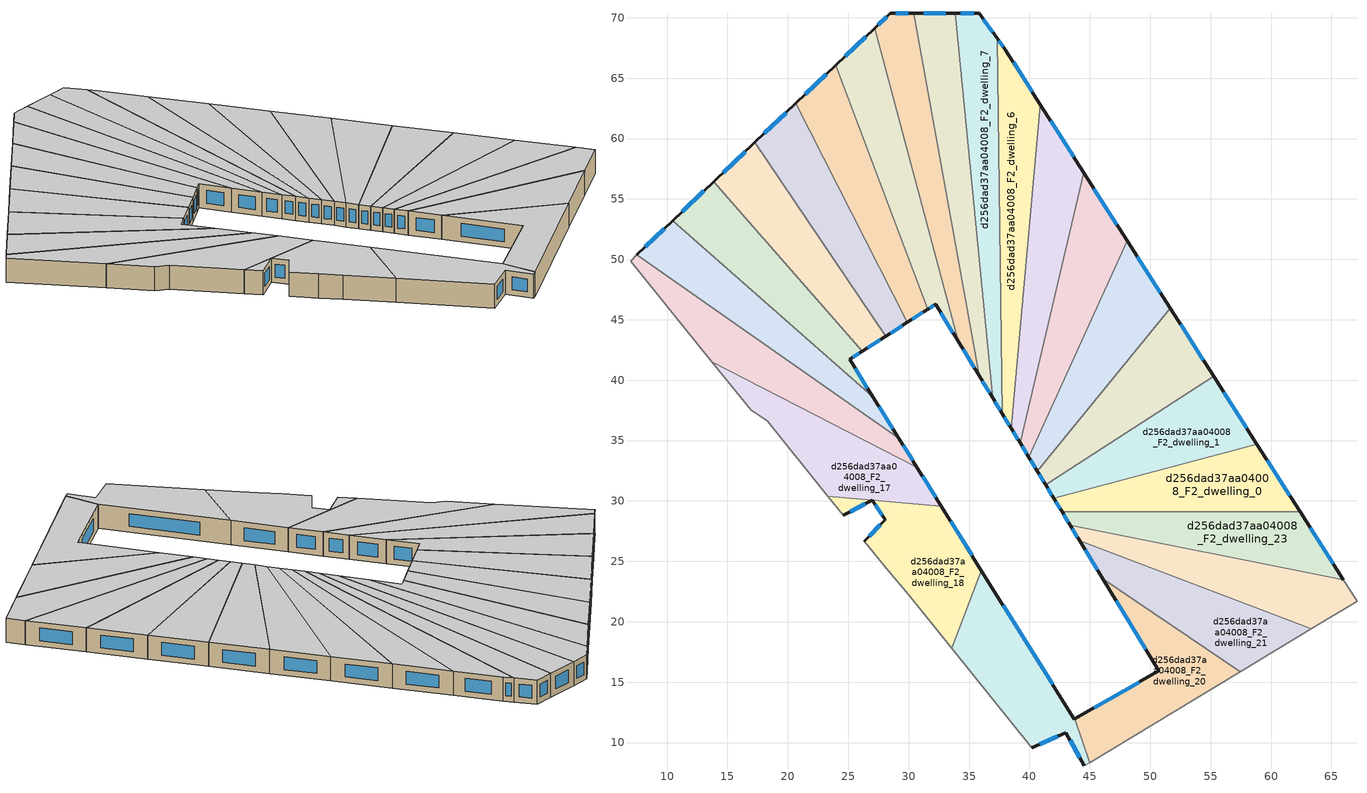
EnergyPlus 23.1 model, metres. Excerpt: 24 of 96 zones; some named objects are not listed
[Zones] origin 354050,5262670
d256dad37aa04008_F2_dwelling_0
 floor to d256dad37aa04008_F1_dwelling_0 (EU_floor_Construction): 58.82,34.71 62.4,29.1 42.7,29.1 42.02,30.21 z6
 wall outside (EU_wall_Construction): 42.02,30.21 42.7,29.1 / 62.4,29.1 58.82,34.71 z6:9
 wall to d256dad37aa04008_F2_dwelling_1 (EU_wall_Construction): 58.82,34.71 42.02,30.21 z6:9
 wall to d256dad37aa04008_F2_dwelling_23 (EU_wall_Construction): 42.7,29.1 62.4,29.1 z6:9
 window (EU_Window_Construction): 42.18,29.95 42.54,29.36 / 61.56,30.42 59.66,33.39 z6.7:8.3
 ceiling to d256dad37aa04008_F3_dwelling_0 (EU_floor_Construction): 62.4,29.1 58.82,34.71 42.02,30.21 42.7,29.1 z9
d256dad37aa04008_F2_dwelling_1
 floor to d256dad37aa04008_F1_dwelling_1 (EU_floor_Construction): 55.24,40.32 58.82,34.71 42.02,30.21 41.33,31.34 z6
 wall outside (EU_wall_Construction): 41.34,31.34 42.02,30.21 / 58.82,34.71 55.24,40.32 z6:9
 wall to d256dad37aa04008_F2_dwelling_2 (EU_wall_Construction): 55.24,40.32 41.33,31.34 z6:9
 window (EU_Window_Construction): 41.5,31.07 41.86,30.47 / 57.98,36.03 56.08,39 z6.7:8.3
 ceiling to d256dad37aa04008_F3_dwelling_1 (EU_floor_Construction): 58.82,34.71 55.24,40.32 41.33,31.34 42.02,30.21 z9
d256dad37aa04008_F2_dwelling_10
 floor to d256dad37aa04008_F1_dwelling_10 (EU_floor_Construction): 27.18,69.14 34.1,43.21 32.23,46.29 31.57,45.86 23.98,66.08 z6
 wall outside (EU_wall_Construction): 31.57,45.86 32.23,46.29 34.1,43.21 / 27.18,69.14 23.98,66.08 z6:9
 wall to d256dad37aa04008_F2_dwelling_11 (EU_wall_Construction): 23.98,66.08 31.57,45.86 z6:9
 wall to d256dad37aa04008_F2_dwelling_9 (EU_wall_Construction): 34.1,43.21 27.18,69.14 z6:9
 window (EU_Window_Construction): 32.67,45.56 33.66,43.94 / 31.73,45.96 32.08,46.19 / 26.43,68.42 24.73,66.8 z6.7:8.3
 ceiling to d256dad37aa04008_F3_dwelling_10 (EU_floor_Construction): 34.1,43.21 27.18,69.14 23.98,66.08 31.57,45.86 32.23,46.29 z9
d256dad37aa04008_F2_dwelling_11
 floor to d256dad37aa04008_F1_dwelling_11 (EU_floor_Construction): 23.98,66.08 31.57,45.86 29.88,44.78 20.65,62.91 z6
 wall outside (EU_wall_Construction): 29.88,44.78 31.57,45.86 / 23.98,66.08 20.65,62.91 z6:9
 wall to d256dad37aa04008_F2_dwelling_12 (EU_wall_Construction): 20.65,62.91 29.88,44.78 z6:9
 window (EU_Window_Construction): 30.28,45.04 31.18,45.61 / 23.2,65.34 21.43,63.65 z6.7:8.3
 ceiling to d256dad37aa04008_F3_dwelling_11 (EU_floor_Construction): 31.57,45.86 23.98,66.08 20.65,62.91 29.88,44.78 z9
d256dad37aa04008_F2_dwelling_12
 floor to d256dad37aa04008_F1_dwelling_12 (EU_floor_Construction): 20.65,62.91 29.88,44.78 28.08,43.63 17.27,59.68 z6
 wall outside (EU_wall_Construction): 28.08,43.63 29.88,44.78 / 20.65,62.91 17.27,59.68 z6:9
 wall to d256dad37aa04008_F2_dwelling_13 (EU_wall_Construction): 17.27,59.68 28.08,43.63 z6:9
 window (EU_Window_Construction): 28.5,43.9 29.46,44.51 / 19.85,62.15 18.06,60.44 z6.7:8.3
 ceiling to d256dad37aa04008_F3_dwelling_12 (EU_floor_Construction): 29.88,44.78 20.65,62.91 17.27,59.68 28.08,43.63 z9
d256dad37aa04008_F2_dwelling_13
 floor to d256dad37aa04008_F1_dwelling_13 (EU_floor_Construction): 17.27,59.68 28.08,43.63 26.17,42.41 13.84,56.42 z6
 wall outside (EU_wall_Construction): 26.17,42.41 28.08,43.63 / 17.27,59.68 13.84,56.42 z6:9
 wall to d256dad37aa04008_F2_dwelling_14 (EU_wall_Construction): 13.84,56.42 26.17,42.41 z6:9
 window (EU_Window_Construction): 26.62,42.69 27.63,43.34 / 16.47,58.92 14.65,57.19 z6.7:8.3
 ceiling to d256dad37aa04008_F3_dwelling_13 (EU_floor_Construction): 28.08,43.63 17.27,59.68 13.84,56.42 26.17,42.41 z9
d256dad37aa04008_F2_dwelling_14
 floor to d256dad37aa04008_F1_dwelling_14 (EU_floor_Construction): 13.84,56.42 26.17,42.41 25.1,41.73 27.04,38.62 10.47,53.2 z6
 wall outside (EU_wall_Construction): 27.04,38.62 25.1,41.73 26.17,42.41 / 13.84,56.42 10.47,53.2 z6:9
 wall to d256dad37aa04008_F2_dwelling_15 (EU_wall_Construction): 10.47,53.2 27.04,38.62 z6:9
 window (EU_Window_Construction): 25.35,41.89 25.92,42.25 / 26.59,39.35 25.56,41 / 13.05,55.66 11.26,53.95 z6.7:8.3
 ceiling to d256dad37aa04008_F3_dwelling_14 (EU_floor_Construction): 27.04,38.62 25.1,41.73 26.17,42.41 13.84,56.42 10.47,53.2 z9
d256dad37aa04008_F2_dwelling_15
 floor to d256dad37aa04008_F1_dwelling_15 (EU_floor_Construction): 27.04,38.62 29.2,35.17 7.5,50.37 10.47,53.2 z6
 wall outside (EU_wall_Construction): 29.2,35.17 27.04,38.62 / 10.47,53.2 7.5,50.37 z6:9
 wall to d256dad37aa04008_F2_dwelling_16 (EU_wall_Construction): 7.5,50.37 29.2,35.17 z6:9
 window (EU_Window_Construction): 28.69,35.98 27.55,37.81 / 9.77,52.53 8.2,51.03 z6.7:8.3
 ceiling to d256dad37aa04008_F3_dwelling_15 (EU_floor_Construction): 29.2,35.17 27.04,38.62 10.47,53.2 7.5,50.37 z9
d256dad37aa04008_F2_dwelling_16
 floor to d256dad37aa04008_F1_dwelling_16 (EU_floor_Construction): 29.2,35.17 30.68,32.8 13.72,41.54 6.97,49.86 7.5,50.37 z6
 wall outside (EU_wall_Construction): 30.68,32.8 29.2,35.17 z6:9
 wall adiabatic (EU_wall_Construction): 7.5,50.37 6.97,49.86 13.72,41.54 z6:9
 wall to d256dad37aa04008_F2_dwelling_17 (EU_wall_Construction): 13.72,41.54 30.68,32.8 z6:9
 window (EU_Window_Construction): 30.33,33.36 29.54,34.62 z6.7:8.3
 ceiling to d256dad37aa04008_F3_dwelling_16 (EU_floor_Construction): 30.68,32.8 29.2,35.17 7.5,50.37 6.97,49.86 13.72,41.54 z9
d256dad37aa04008_F2_dwelling_17
 floor to d256dad37aa04008_F1_dwelling_17 (EU_floor_Construction): 30.68,32.8 32.7,29.56 23.32,30.4 18.31,36.62 16.98,37.51 13.72,41.54 z6
 wall outside (EU_wall_Construction): 32.7,29.56 30.68,32.8 z6:9
 wall adiabatic (EU_wall_Construction): 13.72,41.54 16.98,37.51 18.31,36.62 23.32,30.4 z6:9
 wall to d256dad37aa04008_F2_dwelling_18 (EU_wall_Construction): 23.32,30.4 32.7,29.56 z6:9
 window (EU_Window_Construction): 32.23,30.32 31.15,32.04 z6.7:8.3
 ceiling to d256dad37aa04008_F3_dwelling_17 (EU_floor_Construction): 32.7,29.56 30.68,32.8 13.72,41.54 16.98,37.51 18.31,36.62 23.32,30.4 z9
d256dad37aa04008_F2_dwelling_18
 floor to d256dad37aa04008_F1_dwelling_18 (EU_floor_Construction): 32.7,29.56 36.02,24.24 33.57,17.79 29.97,22.27 28.33,24.18 26.33,26.66 28.07,28.43 26.99,30.05 24.58,28.83 23.32,30.4 z6
 wall outside (EU_wall_Construction): 24.59,28.83 26.99,30.05 28.07,28.43 26.33,26.66 / 36.02,24.24 32.7,29.56 z6:9
 wall adiabatic (EU_wall_Construction): 26.33,26.66 28.34,24.18 29.97,22.27 33.57,17.79 / 23.32,30.4 24.59,28.83 z6:9
 wall to d256dad37aa04008_F2_dwelling_19 (EU_wall_Construction): 33.57,17.79 36.02,24.24 z6:9
 window (EU_Window_Construction): 27.66,28.01 26.74,27.08 / 27.24,29.67 27.82,28.81 / 25.15,29.12 26.42,29.76 / 35.24,25.49 33.48,28.31 z6.7:8.3
 ceiling to d256dad37aa04008_F3_dwelling_18 (EU_floor_Construction): 33.57,17.79 36.02,24.24 32.7,29.56 23.32,30.4 24.58,28.83 26.99,30.05 28.07,28.43 26.33,26.66 28.33,24.18 29.97,22.27 z9
d256dad37aa04008_F2_dwelling_19
 floor to d256dad37aa04008_F1_dwelling_19 (EU_floor_Construction): 36.02,24.24 43.71,11.94 43.74,11.96 44.97,8.35 44.53,8.08 43,10.82 40.18,9.59 33.57,17.79 z6
 wall outside (EU_wall_Construction): 40.18,9.59 43,10.82 44.53,8.08 / 43.74,11.96 43.71,11.94 36.02,24.24 z6:9
 wall adiabatic (EU_wall_Construction): 33.57,17.79 40.18,9.59 / 44.53,8.08 44.97,8.35 z6:9
 wall to d256dad37aa04008_F2_dwelling_20 (EU_wall_Construction): 44.97,8.35 43.74,11.96 z6:9
 window (EU_Window_Construction): 40.84,9.88 42.34,10.53 / 41.91,14.83 37.83,21.35 / 43.36,10.18 44.17,8.73 z6.7:8.3
 ceiling to d256dad37aa04008_F3_dwelling_19 (EU_floor_Construction): 44.97,8.35 43.74,11.96 43.71,11.94 36.02,24.24 33.57,17.79 40.18,9.59 43,10.82 44.53,8.08 z9
d256dad37aa04008_F2_dwelling_2
 floor to d256dad37aa04008_F1_dwelling_2 (EU_floor_Construction): 51.66,45.94 55.24,40.32 41.33,31.34 40.64,32.48 z6
 wall outside (EU_wall_Construction): 40.64,32.48 41.34,31.34 / 55.24,40.32 51.66,45.94 z6:9
 wall to d256dad37aa04008_F2_dwelling_3 (EU_wall_Construction): 51.66,45.94 40.64,32.48 z6:9
 window (EU_Window_Construction): 40.8,32.21 41.17,31.6 / 54.4,41.64 52.5,44.62 z6.7:8.3
 ceiling to d256dad37aa04008_F3_dwelling_2 (EU_floor_Construction): 55.24,40.32 51.66,45.94 40.64,32.48 41.33,31.34 z9
d256dad37aa04008_F2_dwelling_20
 floor to d256dad37aa04008_F1_dwelling_20 (EU_floor_Construction): 57.43,15.87 44.97,8.35 43.74,11.96 50.71,15.93 46.08,23.55 z6
 wall outside (EU_wall_Construction): 46.08,23.55 50.71,15.93 43.74,11.96 z6:9
 wall adiabatic (EU_wall_Construction): 44.97,8.35 57.43,15.87 z6:9
 wall to d256dad37aa04008_F2_dwelling_21 (EU_wall_Construction): 57.43,15.87 46.08,23.55 z6:9
 window (EU_Window_Construction): 49.08,15 45.38,12.89 / 47.16,21.76 49.62,17.72 z6.7:8.3
 ceiling to d256dad37aa04008_F3_dwelling_20 (EU_floor_Construction): 57.43,15.87 46.08,23.55 50.71,15.93 43.74,11.96 44.97,8.35 z9
d256dad37aa04008_F2_dwelling_21
 floor to d256dad37aa04008_F1_dwelling_21 (EU_floor_Construction): 63.33,19.42 57.43,15.87 46.08,23.55 44.15,26.71 z6
 wall outside (EU_wall_Construction): 44.15,26.71 46.08,23.55 z6:9
 wall adiabatic (EU_wall_Construction): 57.43,15.87 63.33,19.42 z6:9
 wall to d256dad37aa04008_F2_dwelling_22 (EU_wall_Construction): 63.33,19.42 44.15,26.71 z6:9
 window (EU_Window_Construction): 44.6,25.97 45.62,24.29 z6.7:8.3
 ceiling to d256dad37aa04008_F3_dwelling_21 (EU_floor_Construction): 63.33,19.42 44.15,26.71 46.08,23.55 57.43,15.87 z9
d256dad37aa04008_F2_dwelling_22
 floor to d256dad37aa04008_F1_dwelling_22 (EU_floor_Construction): 65.97,23.49 67.11,21.71 63.33,19.42 44.15,26.71 43.36,28 z6
 wall outside (EU_wall_Construction): 43.36,28 44.15,26.71 z6:9
 wall adiabatic (EU_wall_Construction): 63.33,19.42 67.11,21.71 65.97,23.49 z6:9
 wall to d256dad37aa04008_F2_dwelling_23 (EU_wall_Construction): 65.97,23.49 43.36,28 z6:9
 window (EU_Window_Construction): 43.55,27.7 43.97,27.01 z6.7:8.3
 ceiling to d256dad37aa04008_F3_dwelling_22 (EU_floor_Construction): 67.11,21.71 65.97,23.49 43.36,28 44.15,26.71 63.33,19.42 z9
d256dad37aa04008_F2_dwelling_23
 floor to d256dad37aa04008_F1_dwelling_23 (EU_floor_Construction): 62.4,29.1 65.97,23.49 43.36,28 42.7,29.1 z6
 wall outside (EU_wall_Construction): 42.7,29.1 43.36,28 / 65.97,23.49 62.4,29.1 z6:9
 window (EU_Window_Construction): 42.85,28.84 43.21,28.26 / 65.13,24.81 63.24,27.78 z6.7:8.3
 ceiling to d256dad37aa04008_F3_dwelling_23 (EU_floor_Construction): 65.97,23.49 62.4,29.1 42.7,29.1 43.36,28 z9
d256dad37aa04008_F2_dwelling_3
 floor to d256dad37aa04008_F1_dwelling_3 (EU_floor_Construction): 48.08,51.56 51.66,45.94 40.64,32.48 39.93,33.64 z6
 wall outside (EU_wall_Construction): 39.93,33.64 40.64,32.48 / 51.66,45.94 48.08,51.56 z6:9
 wall to d256dad37aa04008_F2_dwelling_4 (EU_wall_Construction): 48.08,51.56 39.93,33.64 z6:9
 window (EU_Window_Construction): 40.1,33.36 40.47,32.75 / 50.82,47.26 48.92,50.24 z6.7:8.3
 ceiling to d256dad37aa04008_F3_dwelling_3 (EU_floor_Construction): 40.64,32.48 51.66,45.94 48.08,51.56 39.93,33.64 z9
d256dad37aa04008_F2_dwelling_4
 floor to d256dad37aa04008_F1_dwelling_4 (EU_floor_Construction): 44.49,57.18 48.08,51.56 39.93,33.64 39.22,34.81 z6
 wall outside (EU_wall_Construction): 39.22,34.81 39.93,33.64 / 48.08,51.56 44.49,57.18 z6:9
 wall to d256dad37aa04008_F2_dwelling_5 (EU_wall_Construction): 44.49,57.18 39.22,34.81 z6:9
 window (EU_Window_Construction): 39.39,34.54 39.77,33.91 / 47.24,52.88 45.33,55.86 z6.7:8.3
 ceiling to d256dad37aa04008_F3_dwelling_4 (EU_floor_Construction): 39.93,33.64 48.08,51.56 44.49,57.18 39.22,34.81 z9
d256dad37aa04008_F2_dwelling_5
 floor to d256dad37aa04008_F1_dwelling_5 (EU_floor_Construction): 40.9,62.81 44.49,57.18 39.22,34.81 38.49,36 z6
 wall outside (EU_wall_Construction): 38.49,36 39.22,34.81 / 44.49,57.18 40.91,62.81 z6:9
 wall to d256dad37aa04008_F2_dwelling_6 (EU_wall_Construction): 40.91,62.81 38.49,36 z6:9
 window (EU_Window_Construction): 38.66,35.72 39.05,35.09 / 43.65,58.5 41.75,61.48 z6.7:8.3
 ceiling to d256dad37aa04008_F3_dwelling_5 (EU_floor_Construction): 39.22,34.81 44.49,57.18 40.9,62.81 38.49,36 z9
d256dad37aa04008_F2_dwelling_6
 floor to d256dad37aa04008_F1_dwelling_6 (EU_floor_Construction): 37.99,67.37 40.9,62.81 38.49,36 37.76,37.21 37.31,68.31 z6
 wall outside (EU_wall_Construction): 37.76,37.21 38.49,36 / 40.91,62.81 37.99,67.37 37.32,68.31 z6:9
 wall to d256dad37aa04008_F2_dwelling_7 (EU_wall_Construction): 37.32,68.31 37.76,37.21 z6:9
 window (EU_Window_Construction): 37.93,36.93 38.32,36.29 / 37.84,67.59 37.47,68.09 / 40.22,63.88 38.68,66.3 z6.7:8.3
 ceiling to d256dad37aa04008_F3_dwelling_6 (EU_floor_Construction): 38.49,36 40.9,62.81 37.99,67.37 37.31,68.31 37.76,37.21 z9
d256dad37aa04008_F2_dwelling_7
 floor to d256dad37aa04008_F1_dwelling_7 (EU_floor_Construction): 35.84,70.36 37.31,68.31 37.76,37.21 36.95,38.53 33.85,70.36 z6
 wall outside (EU_wall_Construction): 36.95,38.53 37.76,37.21 / 37.32,68.31 35.84,70.36 33.85,70.36 z6:9
 wall to d256dad37aa04008_F2_dwelling_8 (EU_wall_Construction): 33.85,70.36 36.95,38.53 z6:9
 window (EU_Window_Construction): 37.14,38.22 37.57,37.52 / 35.37,70.36 34.32,70.36 / 36.97,68.79 36.19,69.88 z6.7:8.3
 ceiling to d256dad37aa04008_F3_dwelling_7 (EU_floor_Construction): 37.76,37.21 37.31,68.31 35.84,70.36 33.85,70.36 36.95,38.53 z9
d256dad37aa04008_F2_dwelling_8
 floor to d256dad37aa04008_F1_dwelling_8 (EU_floor_Construction): 33.85,70.36 36.95,38.53 35.84,40.35 30.44,70.37 z6
 wall outside (EU_wall_Construction): 35.84,40.35 36.95,38.53 / 33.85,70.36 30.44,70.37 z6:9
 wall to d256dad37aa04008_F2_dwelling_9 (EU_wall_Construction): 30.44,70.37 35.84,40.35 z6:9
 window (EU_Window_Construction): 36.1,39.93 36.69,38.96 / 33.05,70.37 31.24,70.37 z6.7:8.3
 ceiling to d256dad37aa04008_F3_dwelling_8 (EU_floor_Construction): 36.95,38.53 33.85,70.36 30.44,70.37 35.84,40.35 z9
d256dad37aa04008_F2_dwelling_9
 floor to d256dad37aa04008_F1_dwelling_9 (EU_floor_Construction): 30.44,70.37 35.84,40.35 34.1,43.21 27.18,69.14 28.48,70.38 z6
 wall outside (EU_wall_Construction): 34.1,43.21 35.84,40.35 / 30.44,70.37 28.48,70.38 27.18,69.14 z6:9
 window (EU_Window_Construction): 34.51,42.54 35.43,41.03 / 28.17,70.09 27.48,69.43 / 29.98,70.37 28.94,70.37 z6.7:8.3
 ceiling to d256dad37aa04008_F3_dwelling_9 (EU_floor_Construction): 35.84,40.35 30.44,70.37 28.48,70.38 27.18,69.14 34.1,43.21 z9
[Building]
EU S2 Campaign: North Axis=0; Terrain=City; Solar Distribution=FullExterior
[Site:Location]
Budapest.Ferenc.Liszt.Intl.AP: Latitude=47.437; Longitude=19.256; Time Zone=1; Elevation=185
[SizingPeriod:WeatherFileDays]
AnnualSizingPeriod: Begin Month=1; Begin Day of Month=1; End Month=12; End Day of Month=31; Day of Week for Start Day=Monday; Use Weather File Daylight Saving Period=No; Use Weather File Rain and Snow Indicators=No
[MATERIAL]
EU_InternalMass_Material: Roughness=MediumRough; Thickness=0.1; Conductivity=1; Density=1800; Specific Heat=900; Thermal Absorptance=0.9; Solar Absorptance=0.7; Visible Absorptance=0.7
[MATERIAL:NOMASS] Roughness=MediumRough; Thermal Absorptance=0.9; Solar Absorptance=0.7; Visible Absorptance=0.7
Name | Thermal Resistance
EU_wall_NoMass | 0.832559
EU_floor_NoMass | 0.872794
[WINDOWMATERIAL:SIMPLEGLAZINGSYSTEM]
EU_Window_SimpleGlazing: UFactor=2.79869; Solar Heat Gain Coefficient=0.75; Visible Transmittance=0.75
[CONSTRUCTION]
EU_wall_Construction: EU_wall_NoMass
EU_floor_Construction: EU_floor_NoMass
EU_Window_Construction: EU_Window_SimpleGlazing
EU_InternalMass_Construction: EU_InternalMass_Material
[ZONE] Type=1; Multiplier=1; Ceiling Height=autocalculate; Floor Area=autocalculate; Part of Total Floor Area=Yes
Name | Volume
d256dad37aa04008_F2_dwelling_0 | 198.352
d256dad37aa04008_F2_dwelling_1 | 198.356
d256dad37aa04008_F2_dwelling_10 | 198.372
d256dad37aa04008_F2_dwelling_11 | 198.342
d256dad37aa04008_F2_dwelling_12 | 198.376
d256dad37aa04008_F2_dwelling_13; d256dad37aa04008_F2_dwelling_15; d256dad37aa04008_F2_dwelling_23 | 198.353
d256dad37aa04008_F2_dwelling_14 | 198.405
d256dad37aa04008_F2_dwelling_16 | 198.335
d256dad37aa04008_F2_dwelling_17; d256dad37aa04008_F2_dwelling_3 | 198.366
d256dad37aa04008_F2_dwelling_18 | 198.364
d256dad37aa04008_F2_dwelling_19 | 198.357
d256dad37aa04008_F2_dwelling_2; d256dad37aa04008_F2_dwelling_5 | 198.369
d256dad37aa04008_F2_dwelling_20 | 198.37
d256dad37aa04008_F2_dwelling_21 | 198.354
d256dad37aa04008_F2_dwelling_22 | 198.404
d256dad37aa04008_F2_dwelling_4 | 198.349
d256dad37aa04008_F2_dwelling_6 | 198.378
d256dad37aa04008_F2_dwelling_7 | 198.339
d256dad37aa04008_F2_dwelling_8 | 198.419
d256dad37aa04008_F2_dwelling_9 | 198.334
[INTERNALMASS] Construction=EU_InternalMass_Construction
Name | Zone or ZoneList | Surface Area
d256dad37aa04008_F2_dwelling_0_EU_InternalMass | d256dad37aa04008_F2_dwelling_0 | 66.1172
d256dad37aa04008_F2_dwelling_1_EU_InternalMass | d256dad37aa04008_F2_dwelling_1 | 66.1186
d256dad37aa04008_F2_dwelling_2_EU_InternalMass | d256dad37aa04008_F2_dwelling_2 | 66.1231
d256dad37aa04008_F2_dwelling_3_EU_InternalMass | d256dad37aa04008_F2_dwelling_3 | 66.122
d256dad37aa04008_F2_dwelling_4_EU_InternalMass | d256dad37aa04008_F2_dwelling_4 | 66.1163
d256dad37aa04008_F2_dwelling_5_EU_InternalMass | d256dad37aa04008_F2_dwelling_5 | 66.123
d256dad37aa04008_F2_dwelling_6_EU_InternalMass | d256dad37aa04008_F2_dwelling_6 | 66.1259
d256dad37aa04008_F2_dwelling_7_EU_InternalMass | d256dad37aa04008_F2_dwelling_7 | 66.1132
d256dad37aa04008_F2_dwelling_8_EU_InternalMass | d256dad37aa04008_F2_dwelling_8 | 66.1396
d256dad37aa04008_F2_dwelling_9_EU_InternalMass | d256dad37aa04008_F2_dwelling_9 | 66.1112
d256dad37aa04008_F2_dwelling_10_EU_InternalMass | d256dad37aa04008_F2_dwelling_10 | 66.1244
d256dad37aa04008_F2_dwelling_11_EU_InternalMass | d256dad37aa04008_F2_dwelling_11 | 66.1141
d256dad37aa04008_F2_dwelling_12_EU_InternalMass | d256dad37aa04008_F2_dwelling_12 | 66.1254
d256dad37aa04008_F2_dwelling_13_EU_InternalMass | d256dad37aa04008_F2_dwelling_13 | 66.1176
d256dad37aa04008_F2_dwelling_14_EU_InternalMass | d256dad37aa04008_F2_dwelling_14 | 66.1348
d256dad37aa04008_F2_dwelling_15_EU_InternalMass | d256dad37aa04008_F2_dwelling_15 | 66.1178
d256dad37aa04008_F2_dwelling_16_EU_InternalMass | d256dad37aa04008_F2_dwelling_16 | 66.1119
d256dad37aa04008_F2_dwelling_17_EU_InternalMass | d256dad37aa04008_F2_dwelling_17 | 66.1222
d256dad37aa04008_F2_dwelling_18_EU_InternalMass | d256dad37aa04008_F2_dwelling_18 | 66.1216
d256dad37aa04008_F2_dwelling_19_EU_InternalMass | d256dad37aa04008_F2_dwelling_19 | 66.1191
d256dad37aa04008_F2_dwelling_20_EU_InternalMass | d256dad37aa04008_F2_dwelling_20 | 66.1233
d256dad37aa04008_F2_dwelling_21_EU_InternalMass | d256dad37aa04008_F2_dwelling_21 | 66.1181
d256dad37aa04008_F2_dwelling_22_EU_InternalMass | d256dad37aa04008_F2_dwelling_22 | 66.1344
d256dad37aa04008_F2_dwelling_23_EU_InternalMass | d256dad37aa04008_F2_dwelling_23 | 66.1176
[OTHEREQUIPMENT] Fuel Type=Electricity; Design Level Calculation Method=Watts/Area; Power per Zone Floor Area=1; Fraction Latent=0; Fraction Radiant=0; Fraction Lost=0; Carbon Dioxide Generation Rate=0; EndUse Subcategory=EU_Step8_InternalGains
Name | Zone or ZoneList or Space or SpaceList | Schedule
EU_Step8_InternalGain_d256dad37aa04008_F2_dwelling_0_f000 | d256dad37aa04008_F2_dwelling_0 | EU_Step8_GainSchedule_d256dad37aa04008_F2_dwelling_0_f000
EU_Step8_InternalGain_d256dad37aa04008_F2_dwelling_1_f000 | d256dad37aa04008_F2_dwelling_1 | EU_Step8_GainSchedule_d256dad37aa04008_F2_dwelling_1_f000
EU_Step8_InternalGain_d256dad37aa04008_F2_dwelling_2_f000 | d256dad37aa04008_F2_dwelling_2 | EU_Step8_GainSchedule_d256dad37aa04008_F2_dwelling_2_f000
EU_Step8_InternalGain_d256dad37aa04008_F2_dwelling_3_f000 | d256dad37aa04008_F2_dwelling_3 | EU_Step8_GainSchedule_d256dad37aa04008_F2_dwelling_3_f000
EU_Step8_InternalGain_d256dad37aa04008_F2_dwelling_4_f000 | d256dad37aa04008_F2_dwelling_4 | EU_Step8_GainSchedule_d256dad37aa04008_F2_dwelling_4_f000
EU_Step8_InternalGain_d256dad37aa04008_F2_dwelling_5_f000 | d256dad37aa04008_F2_dwelling_5 | EU_Step8_GainSchedule_d256dad37aa04008_F2_dwelling_5_f000
EU_Step8_InternalGain_d256dad37aa04008_F2_dwelling_6_f000 | d256dad37aa04008_F2_dwelling_6 | EU_Step8_GainSchedule_d256dad37aa04008_F2_dwelling_6_f000
EU_Step8_InternalGain_d256dad37aa04008_F2_dwelling_7_f000 | d256dad37aa04008_F2_dwelling_7 | EU_Step8_GainSchedule_d256dad37aa04008_F2_dwelling_7_f000
EU_Step8_InternalGain_d256dad37aa04008_F2_dwelling_8_f000 | d256dad37aa04008_F2_dwelling_8 | EU_Step8_GainSchedule_d256dad37aa04008_F2_dwelling_8_f000
EU_Step8_InternalGain_d256dad37aa04008_F2_dwelling_9_f000 | d256dad37aa04008_F2_dwelling_9 | EU_Step8_GainSchedule_d256dad37aa04008_F2_dwelling_9_f000
EU_Step8_InternalGain_d256dad37aa04008_F2_dwelling_10_f000 | d256dad37aa04008_F2_dwelling_10 | EU_Step8_GainSchedule_d256dad37aa04008_F2_dwelling_10_f000
EU_Step8_InternalGain_d256dad37aa04008_F2_dwelling_11_f000 | d256dad37aa04008_F2_dwelling_11 | EU_Step8_GainSchedule_d256dad37aa04008_F2_dwelling_11_f000
EU_Step8_InternalGain_d256dad37aa04008_F2_dwelling_12_f000 | d256dad37aa04008_F2_dwelling_12 | EU_Step8_GainSchedule_d256dad37aa04008_F2_dwelling_12_f000
EU_Step8_InternalGain_d256dad37aa04008_F2_dwelling_13_f000 | d256dad37aa04008_F2_dwelling_13 | EU_Step8_GainSchedule_d256dad37aa04008_F2_dwelling_13_f000
EU_Step8_InternalGain_d256dad37aa04008_F2_dwelling_14_f000 | d256dad37aa04008_F2_dwelling_14 | EU_Step8_GainSchedule_d256dad37aa04008_F2_dwelling_14_f000
EU_Step8_InternalGain_d256dad37aa04008_F2_dwelling_15_f000 | d256dad37aa04008_F2_dwelling_15 | EU_Step8_GainSchedule_d256dad37aa04008_F2_dwelling_15_f000
EU_Step8_InternalGain_d256dad37aa04008_F2_dwelling_16_f000 | d256dad37aa04008_F2_dwelling_16 | EU_Step8_GainSchedule_d256dad37aa04008_F2_dwelling_16_f000
EU_Step8_InternalGain_d256dad37aa04008_F2_dwelling_17_f000 | d256dad37aa04008_F2_dwelling_17 | EU_Step8_GainSchedule_d256dad37aa04008_F2_dwelling_17_f000
EU_Step8_InternalGain_d256dad37aa04008_F2_dwelling_18_f000 | d256dad37aa04008_F2_dwelling_18 | EU_Step8_GainSchedule_d256dad37aa04008_F2_dwelling_18_f000
EU_Step8_InternalGain_d256dad37aa04008_F2_dwelling_19_f000 | d256dad37aa04008_F2_dwelling_19 | EU_Step8_GainSchedule_d256dad37aa04008_F2_dwelling_19_f000
EU_Step8_InternalGain_d256dad37aa04008_F2_dwelling_20_f000 | d256dad37aa04008_F2_dwelling_20 | EU_Step8_GainSchedule_d256dad37aa04008_F2_dwelling_20_f000
EU_Step8_InternalGain_d256dad37aa04008_F2_dwelling_21_f000 | d256dad37aa04008_F2_dwelling_21 | EU_Step8_GainSchedule_d256dad37aa04008_F2_dwelling_21_f000
EU_Step8_InternalGain_d256dad37aa04008_F2_dwelling_22_f000 | d256dad37aa04008_F2_dwelling_22 | EU_Step8_GainSchedule_d256dad37aa04008_F2_dwelling_22_f000
EU_Step8_InternalGain_d256dad37aa04008_F2_dwelling_23_f000 | d256dad37aa04008_F2_dwelling_23 | EU_Step8_GainSchedule_d256dad37aa04008_F2_dwelling_23_f000
[ZONEVENTILATION:DESIGNFLOWRATE] Schedule=EU_AlwaysOn; Design Flow Rate Calculation Method=AirChanges/Hour; Air Changes per Hour=0.475469; Ventilation Type=Natural; Fan Pressure Rise=0; Fan Total Efficiency=1; Constant Term Coefficient=1; Temperature Term Coefficient=0; Velocity Term Coefficient=0; Velocity Squared Term Coefficient=0; Minimum Indoor Temperature=-100; Maximum Indoor Temperature=100; Delta Temperature=-100; Minimum Outdoor Temperature=-100; Maximum Outdoor Temperature=100; Maximum Wind Speed=40
Name | Zone or ZoneList or Space or SpaceList
EU_ConstantAir_d256dad37aa04008_F2_dwelling_0 | d256dad37aa04008_F2_dwelling_0
EU_ConstantAir_d256dad37aa04008_F2_dwelling_1 | d256dad37aa04008_F2_dwelling_1
EU_ConstantAir_d256dad37aa04008_F2_dwelling_2 | d256dad37aa04008_F2_dwelling_2
EU_ConstantAir_d256dad37aa04008_F2_dwelling_3 | d256dad37aa04008_F2_dwelling_3
EU_ConstantAir_d256dad37aa04008_F2_dwelling_4 | d256dad37aa04008_F2_dwelling_4
EU_ConstantAir_d256dad37aa04008_F2_dwelling_5 | d256dad37aa04008_F2_dwelling_5
EU_ConstantAir_d256dad37aa04008_F2_dwelling_6 | d256dad37aa04008_F2_dwelling_6
EU_ConstantAir_d256dad37aa04008_F2_dwelling_7 | d256dad37aa04008_F2_dwelling_7
EU_ConstantAir_d256dad37aa04008_F2_dwelling_8 | d256dad37aa04008_F2_dwelling_8
EU_ConstantAir_d256dad37aa04008_F2_dwelling_9 | d256dad37aa04008_F2_dwelling_9
EU_ConstantAir_d256dad37aa04008_F2_dwelling_10 | d256dad37aa04008_F2_dwelling_10
EU_ConstantAir_d256dad37aa04008_F2_dwelling_11 | d256dad37aa04008_F2_dwelling_11
EU_ConstantAir_d256dad37aa04008_F2_dwelling_12 | d256dad37aa04008_F2_dwelling_12
EU_ConstantAir_d256dad37aa04008_F2_dwelling_13 | d256dad37aa04008_F2_dwelling_13
EU_ConstantAir_d256dad37aa04008_F2_dwelling_14 | d256dad37aa04008_F2_dwelling_14
EU_ConstantAir_d256dad37aa04008_F2_dwelling_15 | d256dad37aa04008_F2_dwelling_15
EU_ConstantAir_d256dad37aa04008_F2_dwelling_16 | d256dad37aa04008_F2_dwelling_16
EU_ConstantAir_d256dad37aa04008_F2_dwelling_17 | d256dad37aa04008_F2_dwelling_17
EU_ConstantAir_d256dad37aa04008_F2_dwelling_18 | d256dad37aa04008_F2_dwelling_18
EU_ConstantAir_d256dad37aa04008_F2_dwelling_19 | d256dad37aa04008_F2_dwelling_19
EU_ConstantAir_d256dad37aa04008_F2_dwelling_20 | d256dad37aa04008_F2_dwelling_20
EU_ConstantAir_d256dad37aa04008_F2_dwelling_21 | d256dad37aa04008_F2_dwelling_21
EU_ConstantAir_d256dad37aa04008_F2_dwelling_22 | d256dad37aa04008_F2_dwelling_22
EU_ConstantAir_d256dad37aa04008_F2_dwelling_23 | d256dad37aa04008_F2_dwelling_23
[HVACTEMPLATE:ZONE:IDEALLOADSAIRSYSTEM] System Availability Schedule=EU_AlwaysOn; Maximum Heating Supply Air Temperature=50; Minimum Cooling Supply Air Temperature=13; Maximum Heating Supply Air Humidity Ratio=0.0156; Minimum Cooling Supply Air Humidity Ratio=0.0077; Heating Limit=NoLimit; Cooling Limit=NoLimit; Heating Availability Schedule=EU_AlwaysOn; Cooling Availability Schedule=EU_CoolingOff; Dehumidification Control Type=ConstantSensibleHeatRatio; Cooling Sensible Heat Ratio=0.7; Dehumidification Setpoint=60; Humidification Control Type=None; Humidification Setpoint=30; Outdoor Air Method=None; Outdoor Air Flow Rate per Person=0.00944; Outdoor Air Flow Rate per Zone Floor Area=0; Outdoor Air Flow Rate per Zone=0; Demand Controlled Ventilation Type=None; Outdoor Air Economizer Type=NoEconomizer; Heat Recovery Type=None; Sensible Heat Recovery Effectiveness=0.7; Latent Heat Recovery Effectiveness=0.65
Name | Template Thermostat
d256dad37aa04008_F2_dwelling_0 | EU_HeatOnly_d256dad37aa04008_F2_dwelling_0
d256dad37aa04008_F2_dwelling_1 | EU_HeatOnly_d256dad37aa04008_F2_dwelling_1
d256dad37aa04008_F2_dwelling_2 | EU_HeatOnly_d256dad37aa04008_F2_dwelling_2
d256dad37aa04008_F2_dwelling_3 | EU_HeatOnly_d256dad37aa04008_F2_dwelling_3
d256dad37aa04008_F2_dwelling_4 | EU_HeatOnly_d256dad37aa04008_F2_dwelling_4
d256dad37aa04008_F2_dwelling_5 | EU_HeatOnly_d256dad37aa04008_F2_dwelling_5
d256dad37aa04008_F2_dwelling_6 | EU_HeatOnly_d256dad37aa04008_F2_dwelling_6
d256dad37aa04008_F2_dwelling_7 | EU_HeatOnly_d256dad37aa04008_F2_dwelling_7
d256dad37aa04008_F2_dwelling_8 | EU_HeatOnly_d256dad37aa04008_F2_dwelling_8
d256dad37aa04008_F2_dwelling_9 | EU_HeatOnly_d256dad37aa04008_F2_dwelling_9
d256dad37aa04008_F2_dwelling_10 | EU_HeatOnly_d256dad37aa04008_F2_dwelling_10
d256dad37aa04008_F2_dwelling_11 | EU_HeatOnly_d256dad37aa04008_F2_dwelling_11
d256dad37aa04008_F2_dwelling_12 | EU_HeatOnly_d256dad37aa04008_F2_dwelling_12
d256dad37aa04008_F2_dwelling_13 | EU_HeatOnly_d256dad37aa04008_F2_dwelling_13
d256dad37aa04008_F2_dwelling_14 | EU_HeatOnly_d256dad37aa04008_F2_dwelling_14
d256dad37aa04008_F2_dwelling_15 | EU_HeatOnly_d256dad37aa04008_F2_dwelling_15
d256dad37aa04008_F2_dwelling_16 | EU_HeatOnly_d256dad37aa04008_F2_dwelling_16
d256dad37aa04008_F2_dwelling_17 | EU_HeatOnly_d256dad37aa04008_F2_dwelling_17
d256dad37aa04008_F2_dwelling_18 | EU_HeatOnly_d256dad37aa04008_F2_dwelling_18
d256dad37aa04008_F2_dwelling_19 | EU_HeatOnly_d256dad37aa04008_F2_dwelling_19
d256dad37aa04008_F2_dwelling_20 | EU_HeatOnly_d256dad37aa04008_F2_dwelling_20
d256dad37aa04008_F2_dwelling_21 | EU_HeatOnly_d256dad37aa04008_F2_dwelling_21
d256dad37aa04008_F2_dwelling_22 | EU_HeatOnly_d256dad37aa04008_F2_dwelling_22
d256dad37aa04008_F2_dwelling_23 | EU_HeatOnly_d256dad37aa04008_F2_dwelling_23
[SIZING:ZONE] Zone Cooling Design Supply Air Temperature Input Method=SupplyAirTemperature; Zone Cooling Design Supply Air Temperature=13; Zone Heating Design Supply Air Temperature Input Method=SupplyAirTemperature; Zone Heating Design Supply Air Temperature=50; Zone Cooling Design Supply Air Humidity Ratio=0.008; Zone Heating Design Supply Air Humidity Ratio=0.008; Cooling Design Air Flow Method=DesignDay; Cooling Design Air Flow Rate=0; Cooling Minimum Air Flow per Zone Floor Area=0.000762; Cooling Minimum Air Flow=0; Cooling Minimum Air Flow Fraction=0.2; Heating Design Air Flow Method=DesignDay; Heating Design Air Flow Rate=0; Heating Maximum Air Flow per Zone Floor Area=0.002032; Heating Maximum Air Flow=0.141576; Heating Maximum Air Flow Fraction=0.3; Account for Dedicated Outdoor Air System=No; Dedicated Outdoor Air System Control Strategy=NeutralSupplyAir; Dedicated Outdoor Air Low Setpoint Temperature for Design=autosize; Dedicated Outdoor Air High Setpoint Temperature for Design=autosize; Zone Load Sizing Method=Sensible Load Only No Latent Load; Zone Latent Cooling Design Supply Air Humidity Ratio Input Method=HumidityRatioDifference; Zone Cooling Design Supply Air Humidity Ratio Difference=0.005; Zone Latent Heating Design Supply Air Humidity Ratio Input Method=HumidityRatioDifference; Zone Humidification Design Supply Air Humidity Ratio Difference=0.005
d256dad37aa04008_F2_dwelling_0; d256dad37aa04008_F2_dwelling_1; d256dad37aa04008_F2_dwelling_2; d256dad37aa04008_F2_dwelling_3; d256dad37aa04008_F2_dwelling_4; d256dad37aa04008_F2_dwelling_5; d256dad37aa04008_F2_dwelling_6; d256dad37aa04008_F2_dwelling_7; d256dad37aa04008_F2_dwelling_8; d256dad37aa04008_F2_dwelling_9; d256dad37aa04008_F2_dwelling_10; d256dad37aa04008_F2_dwelling_11; d256dad37aa04008_F2_dwelling_12; d256dad37aa04008_F2_dwelling_13; d256dad37aa04008_F2_dwelling_14; d256dad37aa04008_F2_dwelling_15; d256dad37aa04008_F2_dwelling_16; d256dad37aa04008_F2_dwelling_17; d256dad37aa04008_F2_dwelling_18; d256dad37aa04008_F2_dwelling_19; d256dad37aa04008_F2_dwelling_20; d256dad37aa04008_F2_dwelling_21; d256dad37aa04008_F2_dwelling_22; d256dad37aa04008_F2_dwelling_23
[SCHEDULE:CONSTANT]
Name | Hourly Value
EU_AlwaysOn | 1
EU_CoolingOff | 0
[SCHEDULE:FILE] Column Number=1; Rows to Skip at Top=0; Number of Hours of Data=8760; Column Separator=Comma; Interpolate to Timestep=No; Minutes per Item=60; Adjust Schedule for Daylight Savings=Yes
Name | File
EU_Step8_GainSchedule_d256dad37aa04008_F2_dwelling_0_f000 | ../../schedules/d256dad37aa04008/d256dad37aa04008_F2_dwelling_0_f000_gain.csv
EU_Step8_GainSchedule_d256dad37aa04008_F2_dwelling_1_f000 | ../../schedules/d256dad37aa04008/d256dad37aa04008_F2_dwelling_1_f000_gain.csv
EU_Step8_GainSchedule_d256dad37aa04008_F2_dwelling_2_f000 | ../../schedules/d256dad37aa04008/d256dad37aa04008_F2_dwelling_2_f000_gain.csv
EU_Step8_GainSchedule_d256dad37aa04008_F2_dwelling_3_f000 | ../../schedules/d256dad37aa04008/d256dad37aa04008_F2_dwelling_3_f000_gain.csv
EU_Step8_GainSchedule_d256dad37aa04008_F2_dwelling_4_f000 | ../../schedules/d256dad37aa04008/d256dad37aa04008_F2_dwelling_4_f000_gain.csv
EU_Step8_GainSchedule_d256dad37aa04008_F2_dwelling_5_f000 | ../../schedules/d256dad37aa04008/d256dad37aa04008_F2_dwelling_5_f000_gain.csv
EU_Step8_GainSchedule_d256dad37aa04008_F2_dwelling_6_f000 | ../../schedules/d256dad37aa04008/d256dad37aa04008_F2_dwelling_6_f000_gain.csv
EU_Step8_GainSchedule_d256dad37aa04008_F2_dwelling_7_f000 | ../../schedules/d256dad37aa04008/d256dad37aa04008_F2_dwelling_7_f000_gain.csv
EU_Step8_GainSchedule_d256dad37aa04008_F2_dwelling_8_f000 | ../../schedules/d256dad37aa04008/d256dad37aa04008_F2_dwelling_8_f000_gain.csv
EU_Step8_GainSchedule_d256dad37aa04008_F2_dwelling_9_f000 | ../../schedules/d256dad37aa04008/d256dad37aa04008_F2_dwelling_9_f000_gain.csv
EU_Step8_GainSchedule_d256dad37aa04008_F2_dwelling_10_f000 | ../../schedules/d256dad37aa04008/d256dad37aa04008_F2_dwelling_10_f000_gain.csv
EU_Step8_GainSchedule_d256dad37aa04008_F2_dwelling_11_f000 | ../../schedules/d256dad37aa04008/d256dad37aa04008_F2_dwelling_11_f000_gain.csv
EU_Step8_GainSchedule_d256dad37aa04008_F2_dwelling_12_f000 | ../../schedules/d256dad37aa04008/d256dad37aa04008_F2_dwelling_12_f000_gain.csv
EU_Step8_GainSchedule_d256dad37aa04008_F2_dwelling_13_f000 | ../../schedules/d256dad37aa04008/d256dad37aa04008_F2_dwelling_13_f000_gain.csv
EU_Step8_GainSchedule_d256dad37aa04008_F2_dwelling_14_f000 | ../../schedules/d256dad37aa04008/d256dad37aa04008_F2_dwelling_14_f000_gain.csv
EU_Step8_GainSchedule_d256dad37aa04008_F2_dwelling_15_f000 | ../../schedules/d256dad37aa04008/d256dad37aa04008_F2_dwelling_15_f000_gain.csv
EU_Step8_GainSchedule_d256dad37aa04008_F2_dwelling_16_f000 | ../../schedules/d256dad37aa04008/d256dad37aa04008_F2_dwelling_16_f000_gain.csv
EU_Step8_GainSchedule_d256dad37aa04008_F2_dwelling_17_f000 | ../../schedules/d256dad37aa04008/d256dad37aa04008_F2_dwelling_17_f000_gain.csv
EU_Step8_GainSchedule_d256dad37aa04008_F2_dwelling_18_f000 | ../../schedules/d256dad37aa04008/d256dad37aa04008_F2_dwelling_18_f000_gain.csv
EU_Step8_GainSchedule_d256dad37aa04008_F2_dwelling_19_f000 | ../../schedules/d256dad37aa04008/d256dad37aa04008_F2_dwelling_19_f000_gain.csv
EU_Step8_GainSchedule_d256dad37aa04008_F2_dwelling_20_f000 | ../../schedules/d256dad37aa04008/d256dad37aa04008_F2_dwelling_20_f000_gain.csv
EU_Step8_GainSchedule_d256dad37aa04008_F2_dwelling_21_f000 | ../../schedules/d256dad37aa04008/d256dad37aa04008_F2_dwelling_21_f000_gain.csv
EU_Step8_GainSchedule_d256dad37aa04008_F2_dwelling_22_f000 | ../../schedules/d256dad37aa04008/d256dad37aa04008_F2_dwelling_22_f000_gain.csv
EU_Step8_GainSchedule_d256dad37aa04008_F2_dwelling_23_f000 | ../../schedules/d256dad37aa04008/d256dad37aa04008_F2_dwelling_23_f000_gain.csv
